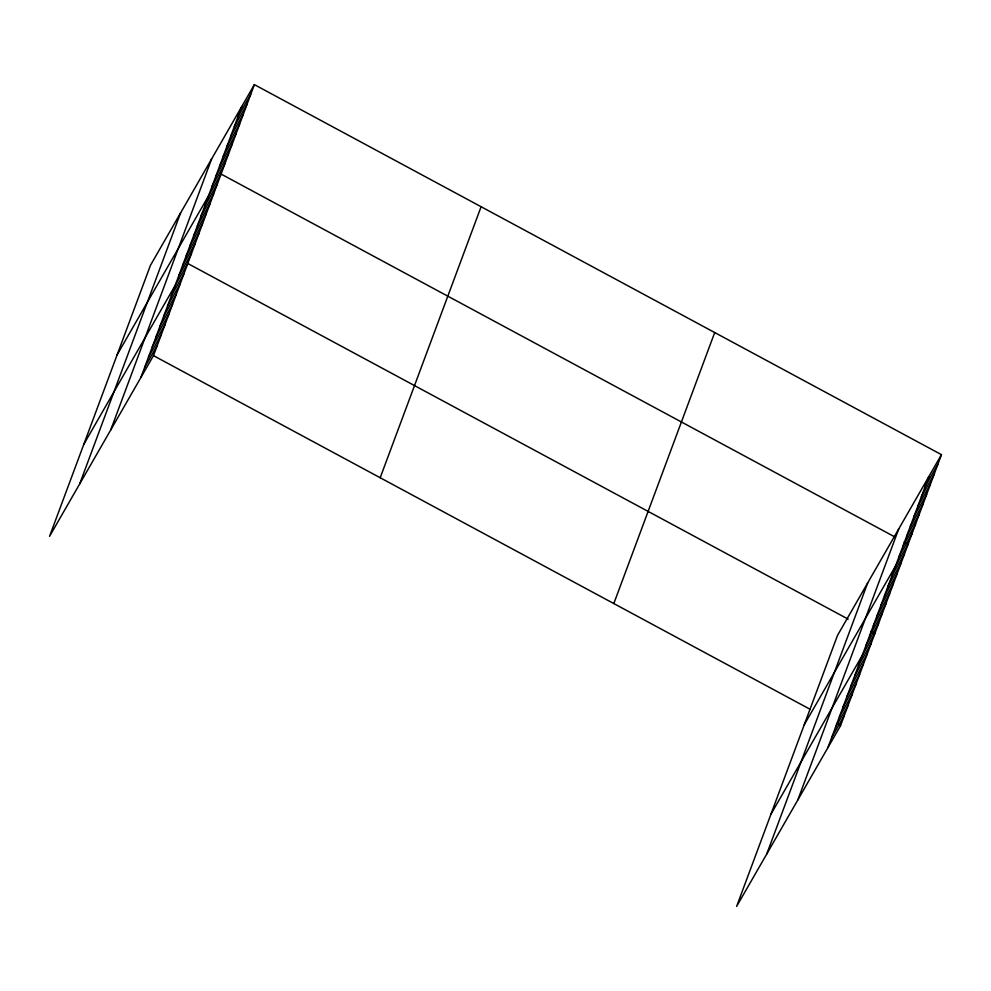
<?xml version="1.0" encoding="UTF-8"?>
<svg xmlns="http://www.w3.org/2000/svg" width="991" height="991" viewBox="0 0 991 991"><rect width="100%" height="100%" fill="white"/><g stroke="black" fill="none" stroke-linecap="round" stroke-linejoin="round"><path stroke-width="1.49" d="M79.676 483.942L180.585 212.929M110.732 429.958L211.628 158.944M140.858 377.559L241.767 106.545M254.365 84.619L150.459 265.328L49.55 536.342L153.469 355.633L254.365 84.619L941.45 454.658L840.541 725.672L736.635 906.381L837.531 635.367L941.45 454.658M380.197 477.736L481.106 206.735M613.813 603.556L714.709 332.542M766.761 853.982L867.67 582.968M797.805 799.997L898.713 528.983M827.943 747.586L928.84 476.584M238.063 116.48L250.673 94.554M234.359 126.414L246.97 104.489M230.668 136.349L243.266 114.423M226.964 146.284L239.574 124.371M223.26 156.231L235.87 134.305M219.568 166.166L232.167 144.24M215.865 176.101L228.475 154.175M212.161 186.035L224.771 164.11M117.161 354.766L221.067 174.057L894.811 536.911M204.765 205.917L217.376 183.992M201.062 215.852L213.672 193.926M197.37 225.787L209.968 203.861M193.666 235.722L206.277 213.796M189.962 245.657L202.573 223.731M186.271 255.604L198.869 233.678M182.567 265.538L195.177 243.613M178.863 275.473L191.474 253.547M83.863 444.203L187.77 263.482L848.185 619.152M171.356 295.652L183.967 273.727M167.541 305.885L180.151 283.959M163.726 316.129L176.336 294.203M159.923 326.361L172.521 304.435M156.107 336.606L168.718 314.68M152.292 346.838L164.902 324.912M148.489 357.082L161.087 335.156M144.674 367.314L157.284 345.388M925.148 486.519L937.746 464.593M921.444 496.454L934.055 474.528M917.74 506.389L930.351 484.463M914.049 516.323L926.647 494.41M910.345 526.271L922.955 504.345M906.641 536.205L919.252 514.279M902.95 546.14L915.548 524.214M899.246 556.075L911.856 534.149M804.234 724.805L908.152 544.084L904.151 541.941M891.85 575.957L904.449 554.031M888.147 585.892L900.757 563.966M884.443 595.826L897.053 573.9M880.751 605.761L893.349 583.835M877.047 615.696L889.658 593.77M873.344 625.631L885.954 603.717M869.64 635.578L882.25 613.652M865.948 645.513L878.559 623.587M770.936 814.243L874.855 633.522L870.854 631.366M858.429 665.692L871.039 643.766M854.626 675.924L867.224 653.998M850.811 686.168L863.421 664.243M846.995 696.4L859.606 674.475M843.192 706.645L855.79 684.719M839.377 716.877L851.987 694.951M835.562 727.109L848.172 705.196M831.746 737.354L844.357 715.428M153.469 355.633L809.87 709.147M836.54 723.517L840.541 725.672"/></g></svg>
